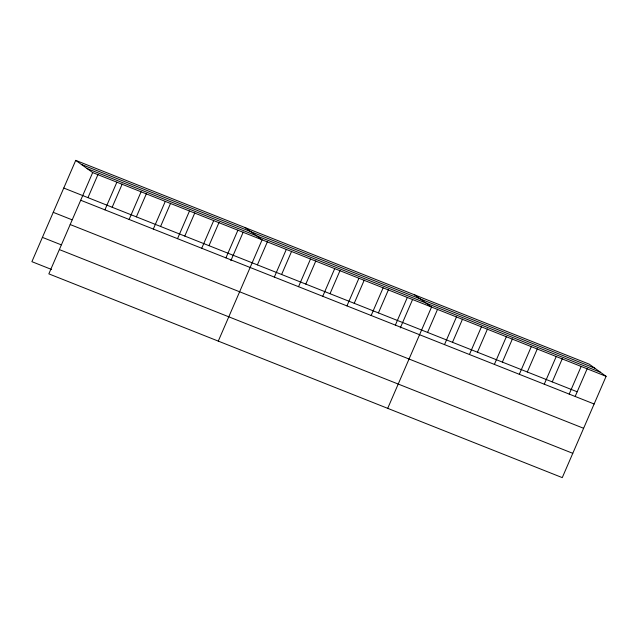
<?xml version="1.0" encoding="UTF-8"?>
<svg xmlns="http://www.w3.org/2000/svg" width="638" height="638" viewBox="0 0 638 638"><rect width="100%" height="100%" fill="white"/><g stroke="black" fill="none" stroke-linecap="round" stroke-linejoin="round"><path stroke-width="0.96" d="M75.731 160.377L92.677 172.579L48.839 273.869L562.269 477.623L606.1 376.332L589.161 364.131L75.731 160.377L31.9 261.668L51.622 269.499M87.964 197.644L98.005 174.445M104.911 209.846L116.882 182.189M112.168 207.254L122.209 184.055M129.115 219.456L141.086 191.791M136.373 216.856L146.413 193.657M153.319 229.058L165.29 201.393M160.577 226.466L170.617 203.259M177.523 238.668L189.494 211.003M184.781 236.068L194.821 212.869M201.728 248.27L213.698 220.604M208.985 245.67L219.025 222.471M225.932 257.872L237.902 230.214M230.852 260.679L243.23 232.08M218.276 341.107L262.106 239.816L245.159 227.614M257.393 264.882L267.434 241.682M274.34 277.083L286.31 249.426M281.605 274.492L291.638 251.292M298.544 286.693L310.515 259.028M305.809 284.093L315.842 260.894M322.748 296.295L334.719 268.63M330.013 293.703L340.046 270.496M346.952 305.897L358.923 278.24M354.218 303.305L364.25 280.106M371.156 315.507L383.127 287.842M378.422 312.907L388.462 289.708M395.361 325.109L407.331 297.452M400.289 327.916L412.666 299.318M387.705 408.344L431.535 307.053L414.596 294.852M427.564 332.414L437.604 309.215M444.503 344.616L456.473 316.95M452.501 342.311L462.542 319.104M469.44 354.513L481.411 326.847M477.439 352.208L487.48 329.001M494.378 364.41L506.349 336.744M502.377 362.097L512.418 338.898M519.316 374.299L531.287 346.641M527.315 371.994L537.356 348.795M544.254 384.196L556.224 356.538M552.253 381.891L562.293 358.692M569.192 394.093L581.162 366.435M575.237 396.286L587.231 368.589M81.321 164.405L594.752 368.158M87.087 168.552L600.51 372.305M92.677 172.579L606.1 376.332M63.76 188.043L577.191 391.788M80.707 200.244L594.13 403.99M53.249 212.342L72.07 219.807M70.188 224.544L583.618 428.289M42.411 237.376L61.24 244.84M59.358 249.578L572.78 453.323"/></g></svg>
